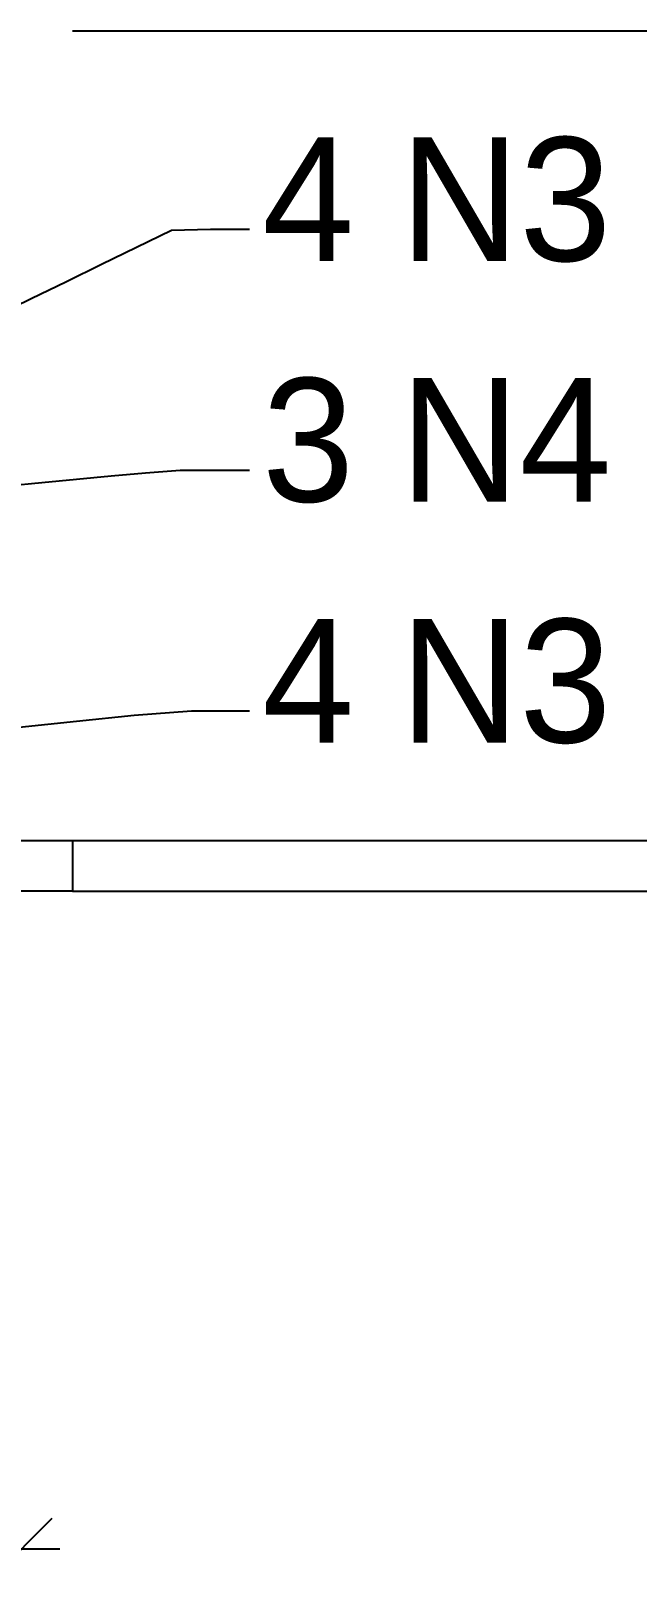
# Model space of a CAD drawing. Header units: millimetres. Extents: x 0 to 3648, y 0 to 594.
# Drawn here: x 379 to 403, y 234.5 to 295.7 of the extents above; entities that cross this region are included whole.
import ezdxf

# ---------------------------------------------------------------- set-up
doc = ezdxf.new("R2010")
doc.units = ezdxf.units.MM
for name, color, linetype in [('COTAS', 4, 'CONTINUOUS'), ('EIXOS', 6, 'CONTINUOUS'), ('FORMAS', 7, 'CONTINUOUS'), ('TEXTOS', 2, 'CONTINUOUS')]:
    doc.layers.add(name, color=color, linetype=linetype)

msp = doc.modelspace()

# ---------------------------------------------------------------- linework, layer by layer
at = {"layer": 'COTAS'}
for p, q in [((383.17796, 287.10491), (384.56527, 287.77873)), ((384.56527, 287.77873), (386.09907, 287.8157)), ((386.09907, 287.8157), (387.64138, 287.8157)), ((381.79065, 286.43105), (383.17796, 287.10491)), ((380.40333, 285.75722), (381.79065, 286.43105)), ((379.01602, 285.08336), (380.40333, 285.75722)), ((377.62871, 284.40953), (379.01602, 285.08336)), ((379.43888, 277.80734), (380.80375, 277.93545)), ((380.80375, 277.93545), (382.16866, 278.06356)), ((382.16866, 278.06356), (383.53356, 278.19171)), ((383.53356, 278.19171), (384.89959, 278.29569)), ((384.89959, 278.29569), (386.2705, 278.29569)), ((386.2705, 278.29569), (387.64138, 278.29569)), ((378.07398, 277.6792), (379.43888, 277.80734)), ((383.07915, 268.6121), (385.35601, 268.7757)), ((385.35601, 268.7757), (387.64138, 268.7757)), ((378.53322, 268.13606), (380.8062, 268.37406)), ((380.8062, 268.37406), (383.07915, 268.6121)), ((377.44141, 234.4557), (379.8414, 236.85569)), ((345.14138, 235.65571), (380.14138, 235.65571))]:
    msp.add_line(p, q, dxfattribs=at)
at = {"layer": 'EIXOS'}
for p, q in [((380.6414, 295.65571), (426.64141, 295.65571)), ((380.6414, 263.6557), (426.64141, 263.6557)), ((380.6414, 261.65569), (426.64141, 261.65569))]:
    msp.add_line(p, q, dxfattribs=at)
at = {"layer": 'FORMAS'}
for p, q in [((344.64139, 263.6557), (380.6414, 263.6557)), ((380.6414, 263.6557), (380.6414, 261.65569)), ((380.6414, 261.65569), (344.64139, 261.65569))]:
    msp.add_line(p, q, dxfattribs=at)

# ---------------------------------------------------------------- texts
at = {"layer": 'TEXTOS'}
for s, p in [('4 N3', (388.1414, 286.5657)), ('3 N4', (388.1414, 277.04569)), ('4 N3', (388.1414, 267.5257))]:
    msp.add_text(s, height=4.88718, dxfattribs=at).set_placement(p)

doc.saveas('drawing.dxf')
